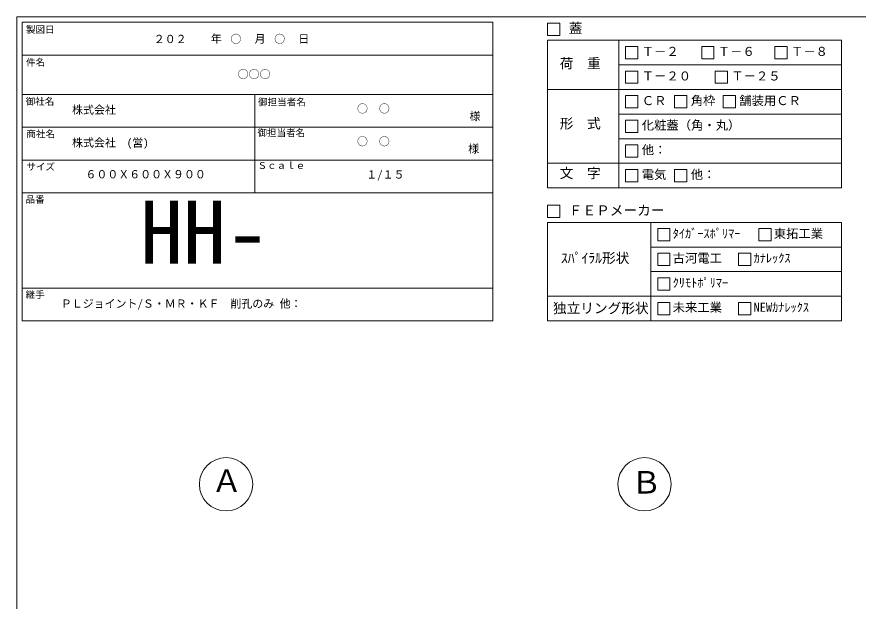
# Model space of a CAD drawing. Units: millimetres, scale not verified. Extents: x -4890 to 18495, y -2286 to 2286.
# Drawn here: x -1230 to 1846, y 149 to 2286 of the extents above; entities that cross this region are included whole.
import ezdxf
from ezdxf.enums import TextEntityAlignment as Align

# ---------------------------------------------------------------- set-up
doc = ezdxf.new("R2010")
doc.units = ezdxf.units.MM
doc.header["$LTSCALE"] = 10
for name, color, linetype, lineweight in [('0-2_waku', 7, 'Continuous', 18), ('0-3_gaikei', 7, 'Continuous', 18), ('0-E_文字１', 7, 'Continuous', 18), ('1-5_文字２', 7, 'Continuous', 5)]:
    doc.layers.add(name, color=color, linetype=linetype, lineweight=lineweight)
doc.styles.add('ＭＳ ゴシック', font='')
doc.styles.get('ＭＳ ゴシック').set_extended_font_data('MS Gothic')

msp = doc.modelspace()

# ---------------------------------------------------------------- linework, layer by layer
at = {"layer": '0-2_waku'}
for p, q in [((-1230, 2286.34), (-1230, -1988.66)), ((-1210, 2266.34), (-1210, 1174.34)), ((-1210, 2266.34), (510, 2266.34)), ((-1210, 2266.34), (-1210, 1174.34)), ((-1210, 2266.34), (510, 2266.34)), ((-1210, 2266.34), (-1210, 1174.34)), ((510, 2266.34), (510, 1174.34)), ((710, 2200.56), (1785, 2200.56)), ((710, 2200.56), (710, 1660.56)), ((970.67, 2200.56), (970.67, 1660.56)), ((1785, 2200.56), (1785, 1660.56)), ((-1210, 2146.34), (510, 2146.34)), ((-1210, 2146.34), (510, 2146.34)), ((-1210, 2146.34), (510, 2146.34)), ((-1210, 2146.34), (510, 2146.34)), ((970.67, 2110.56), (1785, 2110.56)), ((-1210, 2002.34), (510, 2002.34)), ((-1210, 2002.34), (510, 2002.34)), ((-360, 2002.34), (-360, 1642.34)), ((710, 2020.56), (1785, 2020.56)), ((970.67, 1930.56), (1785, 1930.56)), ((-1210, 1882.34), (510, 1882.34)), ((970.67, 1840.56), (1785, 1840.56)), ((-1210, 1762.34), (510, 1762.34)), ((710, 1750.56), (1785, 1750.56)), ((-1210, 1642.34), (510, 1642.34)), ((710, 1660.56), (1785, 1660.56)), ((710, 1534.34), (1785, 1534.34)), ((710, 1534.34), (710, 1174.34)), ((1087.82, 1534.34), (1087.82, 1174.34)), ((1785, 1534.34), (1785, 1174.34)), ((1087.82, 1444.34), (1785, 1444.34)), ((1087.82, 1354.34), (1785, 1354.34)), ((-1210, 1294.34), (510, 1294.34)), ((710, 1264.34), (1785, 1264.34)), ((-1210, 1174.34), (510, 1174.34)), ((710, 1174.34), (1785, 1174.34)), ((710, 1174.34), (1785, 1174.34))]:
    msp.add_line(p, q, dxfattribs=at)
msp.add_lwpolyline([(-1230, 2286.34), (4890, 2286.34), (4890, -1988.66)], dxfattribs=at)
at = {"layer": '0-3_gaikei'}
for centre in [(-465, 576.34), (1065, 576.34)]:
    msp.add_circle(centre, 97.5, dxfattribs=at)
at = {"layer": '0-E_文字１'}
for p, q in [((710, 2263.38), (710, 2218.38)), ((710, 2218.38), (755, 2218.38)), ((995.97, 2178.06), (1040.97, 2178.06)), ((995.97, 2178.06), (995.97, 2133.06)), ((995.97, 2178.06), (995.97, 2133.06)), ((995.97, 2178.06), (1040.97, 2178.06)), ((995.97, 2178.06), (995.97, 2133.06)), ((995.97, 2178.06), (1040.97, 2178.06)), ((1040.97, 2178.06), (1040.97, 2133.06)), ((1040.97, 2178.06), (1040.97, 2133.06)), ((1040.97, 2178.06), (1040.97, 2133.06)), ((1274.05, 2178.06), (1319.05, 2178.06)), ((1274.05, 2178.06), (1274.05, 2133.06)), ((1319.05, 2178.06), (1319.05, 2133.06)), ((1541.26, 2178.06), (1586.26, 2178.06)), ((1541.26, 2178.06), (1541.26, 2133.06)), ((1586.26, 2178.06), (1586.26, 2133.06)), ((995.97, 2133.06), (1040.97, 2133.06)), ((995.97, 2133.06), (1040.97, 2133.06)), ((995.97, 2133.06), (1040.97, 2133.06)), ((1274.05, 2133.06), (1319.05, 2133.06)), ((1541.26, 2133.06), (1586.26, 2133.06)), ((995.97, 2088.06), (1040.97, 2088.06)), ((995.97, 2088.06), (995.97, 2043.06)), ((1040.97, 2088.06), (1040.97, 2043.06)), ((1323.45, 2088.06), (1368.45, 2088.06)), ((1323.45, 2088.06), (1323.45, 2043.06)), ((1368.45, 2088.06), (1368.45, 2043.06)), ((995.97, 2043.06), (1040.97, 2043.06)), ((1323.45, 2043.06), (1368.45, 2043.06)), ((995.97, 1998.06), (1040.97, 1998.06)), ((995.97, 1998.06), (995.97, 1953.06)), ((995.97, 1998.06), (995.97, 1953.06)), ((1040.97, 1998.06), (1040.97, 1953.06)), ((1040.97, 1998.06), (1040.97, 1953.06)), ((1174.97, 1998.06), (1219.97, 1998.06)), ((1174.97, 1998.06), (1174.97, 1953.06)), ((1219.97, 1998.06), (1219.97, 1953.06)), ((1352.47, 1998.06), (1397.47, 1998.06)), ((1352.47, 1998.06), (1352.47, 1953.06)), ((1397.47, 1998.06), (1397.47, 1953.06)), ((995.97, 1953.06), (1040.97, 1953.06)), ((995.97, 1953.06), (1040.97, 1953.06)), ((1174.97, 1953.06), (1219.97, 1953.06)), ((1352.47, 1953.06), (1397.47, 1953.06)), ((995.97, 1908.06), (995.97, 1863.06)), ((1040.97, 1908.06), (1040.97, 1863.06)), ((995.97, 1863.06), (1040.97, 1863.06)), ((995.97, 1818.06), (1040.97, 1818.06)), ((995.97, 1818.06), (995.97, 1773.06)), ((995.97, 1818.06), (995.97, 1773.06)), ((1040.97, 1818.06), (1040.97, 1773.06)), ((1040.97, 1818.06), (1040.97, 1773.06)), ((995.97, 1773.06), (1040.97, 1773.06)), ((995.97, 1773.06), (1040.97, 1773.06)), ((995.97, 1728.06), (995.97, 1683.06)), ((1174.97, 1728.06), (1174.97, 1683.06)), ((995.97, 1683.06), (1040.97, 1683.06)), ((1174.97, 1683.06), (1219.97, 1683.06)), ((710, 1597.15), (710, 1552.15)), ((710, 1552.15), (755, 1552.15)), ((1113.12, 1511.84), (1113.12, 1466.84)), ((1482.7, 1511.84), (1527.7, 1511.84)), ((1482.7, 1511.84), (1482.7, 1466.84)), ((1482.7, 1511.84), (1527.7, 1511.84)), ((1482.7, 1511.84), (1482.7, 1466.84)), ((1482.7, 1511.84), (1527.7, 1511.84)), ((1482.7, 1511.84), (1482.7, 1466.84)), ((1527.7, 1511.84), (1527.7, 1466.84)), ((1527.7, 1511.84), (1527.7, 1466.84)), ((1527.7, 1511.84), (1527.7, 1466.84)), ((1113.12, 1466.84), (1158.12, 1466.84)), ((1482.7, 1466.84), (1527.7, 1466.84)), ((1482.7, 1466.84), (1527.7, 1466.84)), ((1482.7, 1466.84), (1527.7, 1466.84)), ((1113.12, 1421.84), (1158.12, 1421.84)), ((1113.12, 1421.84), (1113.12, 1376.84)), ((1158.12, 1421.84), (1158.12, 1376.84)), ((1409.02, 1421.84), (1409.02, 1376.84)), ((1113.12, 1376.84), (1158.12, 1376.84)), ((1409.02, 1376.84), (1454.02, 1376.84)), ((1113.12, 1331.84), (1113.12, 1286.84)), ((1113.12, 1286.84), (1158.12, 1286.84)), ((1113.12, 1241.84), (1158.12, 1241.84)), ((1113.12, 1241.84), (1113.12, 1196.84)), ((1158.12, 1241.84), (1158.12, 1196.84)), ((1409.02, 1241.84), (1454.02, 1241.84)), ((1409.02, 1241.84), (1409.02, 1196.84)), ((1454.02, 1241.84), (1454.02, 1196.84)), ((1113.12, 1196.84), (1158.12, 1196.84)), ((1409.02, 1196.84), (1454.02, 1196.84))]:
    msp.add_line(p, q, dxfattribs=at)
for points in [[(710, 2263.38), (755, 2263.38), (755, 2218.38)], [(710, 2263.38), (755, 2263.38), (755, 2218.38)], [(995.97, 1998.06), (1040.97, 1998.06), (1040.97, 1953.06)], [(995.97, 1998.06), (995.97, 1953.06), (1040.97, 1953.06)], [(995.97, 1908.06), (1040.97, 1908.06), (1040.97, 1863.06)], [(995.97, 1818.06), (1040.97, 1818.06), (1040.97, 1773.06)], [(995.97, 1818.06), (995.97, 1773.06), (1040.97, 1773.06)], [(995.97, 1728.06), (1040.97, 1728.06), (1040.97, 1683.06)], [(1174.97, 1728.06), (1219.97, 1728.06), (1219.97, 1683.06)], [(710, 1597.15), (755, 1597.15), (755, 1552.15)], [(1113.12, 1511.84), (1158.12, 1511.84), (1158.12, 1466.84)], [(1409.02, 1421.84), (1454.02, 1421.84), (1454.02, 1376.84)], [(1113.12, 1331.84), (1158.12, 1331.84), (1158.12, 1286.84)]]:
    msp.add_lwpolyline(points, dxfattribs=at)

# ---------------------------------------------------------------- texts
at = {"layer": '0-E_文字１', "style": 'ＭＳ ゴシック'}
for s, height, p in [('製図日', 24.93, (-1196.73, 2219.89)), ('蓋', 36.66, (788.09, 2215.46)), ('\u3000\u3000年\u3000\u3000\u3000月\u3000\u3000\u3000日', 29.33, (-600.69, 2182.29)), ('Ｔ－２', 32.99, (1055.11, 2133.55)), ('Ｔ－６', 32.99, (1333.19, 2133.55)), ('Ｔ－８', 32.99, (1600.4, 2133.55)), ('件名', 24.93, (-1196.73, 2099.89)), ('荷\u3000重', 36.66, (754.96, 2086.76)), ('Ｔ－２０', 32.99, (1055.11, 2043.55)), ('Ｔ－２５', 32.99, (1382.59, 2043.55)), ('角枠', 32.99, (1234.11, 1953.55)), ('舗装用ＣＲ', 32.99, (1411.61, 1953.55)), ('御社名', 24.93, (-1197.7, 1956.89)), ('御担当者名', 24.93, (-347.79, 1954.68)), ('御担当者名', 24.93, (-347.79, 1954.68)), ('ＣＲ', 32.99, (1055.11, 1953.55)), ('様', 29.33, (424.95, 1899.17)), ('形\u3000式', 36.66, (754.96, 1866.8)), ('化粧蓋（角・丸）', 32.99, (1055.11, 1863.55)), ('御担当者名', 24.93, (-350.01, 1842.37)), ('商社名', 24.93, (-1195.1, 1837.85)), ('様', 29.33, (420.46, 1780.26)), ('他：', 32.99, (1055.11, 1773.55)), ('サイズ', 24.93, (-1195.1, 1717.85)), ('Ｓｃａｌｅ', 24.93, (-350.01, 1722.37)), ('６００Ｘ６００Ｘ９００', 29.33, (-979.05, 1686.81)), ('１/１５', 29.33, (47.55, 1685.86)), ('文\u3000字', 36.66, (754.96, 1685.32)), ('電気', 32.99, (1055.11, 1683.55)), ('他：', 32.99, (1234.11, 1683.55)), ('品番', 24.93, (-1198.1, 1598.2)), ('HH-', 230.9, (-779.27, 1314.17)), ('ＦＥＰメーカー', 36.66, (788.09, 1549.24)), ('ﾀｲｶﾞｰｽﾎﾟﾘﾏｰ', 32.99, (1168.09, 1467.33)), ('東拓工業', 32.99, (1537.67, 1467.33)), ('ｽﾊﾟｲﾗﾙ形状', 36.66, (759.62, 1374.68)), ('古河電工', 32.99, (1168.09, 1377.33)), ('ｶﾅﾚｯｸｽ', 32.99, (1463.99, 1377.33)), ('ｸﾘﾓﾄﾎﾟﾘﾏｰ', 32.99, (1168.09, 1287.33)), ('継手', 24.93, (-1198.1, 1250.2)), ('ＰＬジョイント/Ｓ・ＭＲ・ＫＦ\u3000削孔のみ 他：', 29.33, (-1069.01, 1213.54)), ('独立リング形状', 36.66, (730.09, 1191.2)), ('未来工業', 32.99, (1168.09, 1197.33)), ('NEWｶﾅﾚｯｸｽ', 32.99, (1463.99, 1197.33)), ('Ａ', 82.48, (-518.71, 523.31)), ('Ｂ', 82.48, (1015.43, 517.8))]:
    msp.add_text(s, height=height, dxfattribs=at).set_placement(p, align=Align.BOTTOM_LEFT)
at = {"layer": '1-5_文字２', "style": 'ＭＳ ゴシック'}
for s, p in [('\u3000\u3000２０２\u3000\u3000\u3000\u3000○\u3000\u3000\u3000○', (-809.17, 2181.51)), ('○○○', (-422.49, 2052.68)), ('○\u3000○', (13.78, 1926.81)), ('株式会社', (-1028, 1922.42)), ('○\u3000○', (13.78, 1806.81)), ('株式会社\u3000(営)', (-1028, 1802.42))]:
    msp.add_text(s, height=29.33, dxfattribs=at).set_placement(p, align=Align.BOTTOM_LEFT)

doc.saveas('drawing.dxf')
